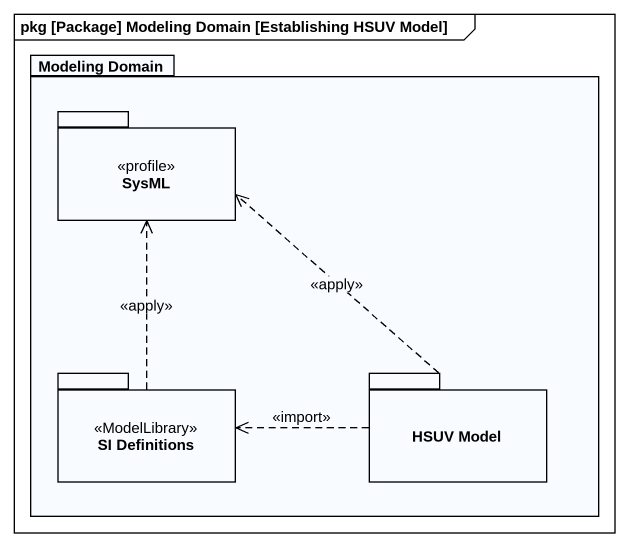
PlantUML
@startuml
mainframe pkg [Package] Modeling Domain [Establishing HSUV Model]
package "Modeling Domain" as Modeling_Domain {
  package SysML <<profile>> {
  }
  package "SI Definitions" as SI_Definitions <<ModelLibrary>> {
  }
  package "HSUV Model" as HSUV_Model {
  }
}
SI_Definitions .up.> SysML : <<apply>>
HSUV_Model .up.> SysML : <<apply>>
HSUV_Model .left.> SI_Definitions : <<import>>
@enduml
